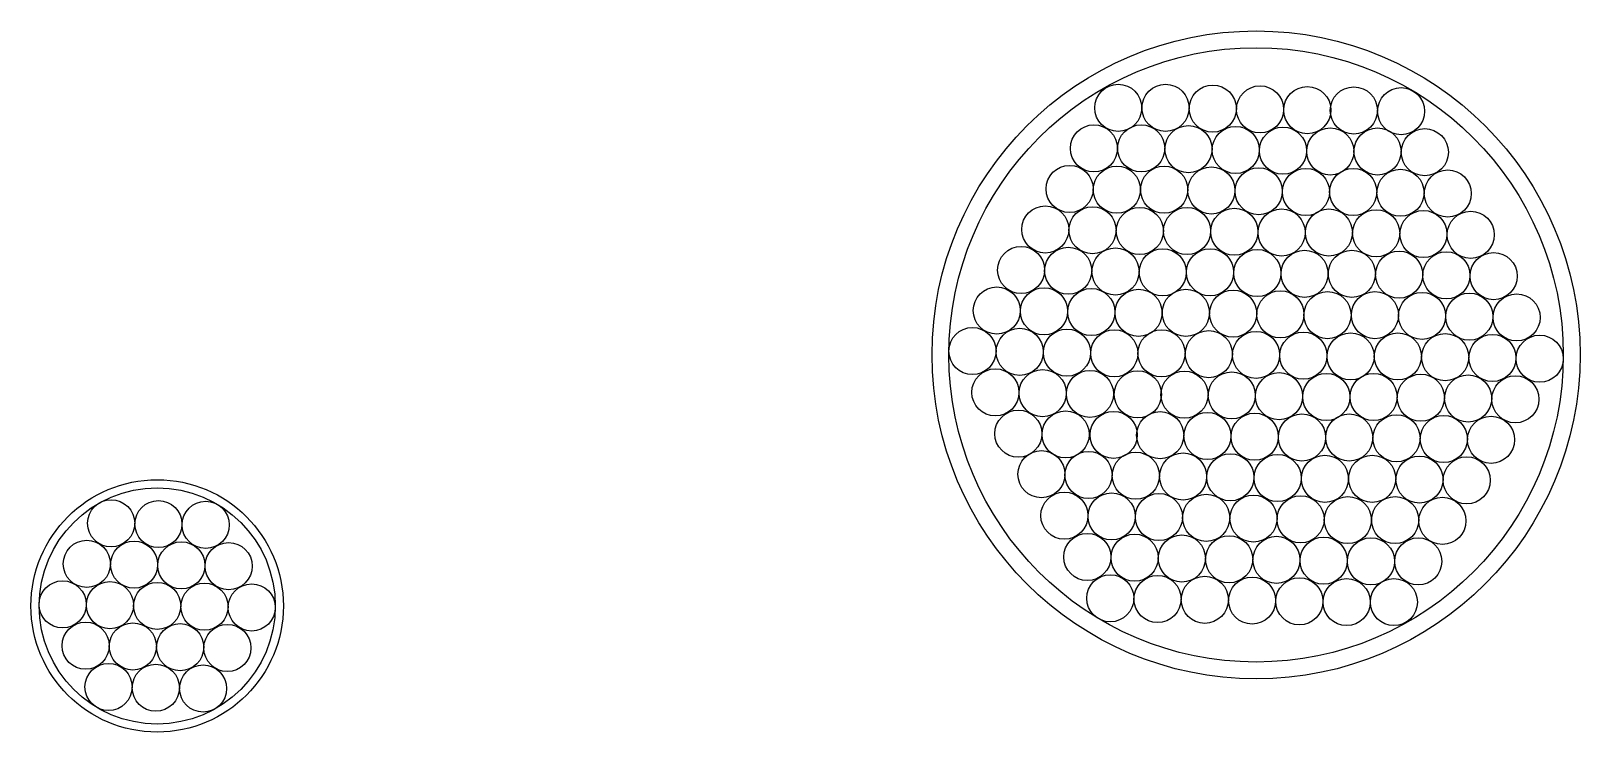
# Model space of a CAD drawing. Header units: inches. Extents: x 14 to 115, y 9 to 55.
import ezdxf

# ---------------------------------------------------------------- set-up
doc = ezdxf.new("R2010")
doc.units = ezdxf.units.IN
doc.header["$MEASUREMENT"] = 0

msp = doc.modelspace()

# ---------------------------------------------------------------- linework, layer by layer
for centre, radius in [((94.05, 33.7), 21.18), ((94.05, 33.7), 20.08), ((85.04, 49.85), 1.54), ((88.13, 49.85), 1.54), ((91.22, 49.8), 1.54), ((94.31, 49.75), 1.54), ((97.4, 49.7), 1.54), ((100.44, 49.68), 1.54), ((103.53, 49.63), 1.54), ((83.45, 47.2), 1.54), ((86.54, 47.2), 1.54), ((89.63, 47.15), 1.54), ((92.72, 47.1), 1.54), ((95.81, 47.05), 1.54), ((98.9, 47), 1.54), ((101.99, 47), 1.54), ((105.08, 46.95), 1.54), ((81.86, 44.55), 1.54), ((84.95, 44.5), 1.54), ((88.04, 44.5), 1.54), ((91.13, 44.45), 1.54), ((94.22, 44.4), 1.54), ((97.31, 44.35), 1.54), ((100.4, 44.35), 1.54), ((103.49, 44.3), 1.54), ((106.58, 44.25), 1.54), ((80.27, 41.9), 1.54), ((83.36, 41.85), 1.54), ((86.45, 41.8), 1.54), ((89.54, 41.8), 1.54), ((92.63, 41.75), 1.54), ((95.72, 41.7), 1.54), ((98.81, 41.7), 1.54), ((101.9, 41.65), 1.54), ((104.99, 41.6), 1.54), ((108.08, 41.55), 1.54), ((78.69, 39.25), 1.54), ((81.77, 39.2), 1.54), ((84.86, 39.15), 1.54), ((87.95, 39.1), 1.54), ((91.04, 39.1), 1.54), ((94.13, 39.05), 1.54), ((97.22, 39), 1.54), ((100.31, 39), 1.54), ((103.4, 38.95), 1.54), ((106.49, 38.9), 1.54), ((109.58, 38.85), 1.54), ((77.1, 36.6), 1.54), ((80.19, 36.55), 1.54), ((83.28, 36.5), 1.54), ((86.37, 36.45), 1.54), ((89.46, 36.45), 1.54), ((92.55, 36.4), 1.54), ((95.64, 36.35), 1.54), ((98.72, 36.3), 1.54), ((101.82, 36.3), 1.54), ((104.9, 36.25), 1.54), ((107.99, 36.2), 1.54), ((111.08, 36.15), 1.54), ((75.51, 33.95), 1.54), ((78.6, 33.9), 1.54), ((78.6, 33.9), 1.54), ((81.69, 33.85), 1.54), ((84.78, 33.8), 1.54), ((87.87, 33.8), 1.54), ((90.96, 33.75), 1.54), ((94.05, 33.7), 1.54), ((97.14, 33.65), 1.54), ((100.23, 33.6), 1.54), ((103.32, 33.6), 1.54), ((106.41, 33.55), 1.54), ((109.5, 33.5), 1.54), ((112.59, 33.45), 1.54), ((77.01, 31.25), 1.54), ((80.1, 31.2), 1.54), ((83.19, 31.15), 1.54), ((86.32, 31.12), 1.54), ((89.37, 31.1), 1.54), ((92.46, 31.05), 1.54), ((95.55, 31), 1.54), ((98.64, 30.95), 1.54), ((101.73, 30.95), 1.54), ((104.82, 30.9), 1.54), ((107.91, 30.85), 1.54), ((111, 30.8), 1.54), ((78.51, 28.55), 1.54), ((81.6, 28.5), 1.54), ((84.74, 28.47), 1.54), ((87.78, 28.45), 1.54), ((90.87, 28.4), 1.54), ((93.96, 28.35), 1.54), ((97.05, 28.3), 1.54), ((100.14, 28.3), 1.54), ((103.23, 28.25), 1.54), ((106.32, 28.2), 1.54), ((109.41, 28.15), 1.54), ((80.02, 25.9), 1.54), ((83.1, 25.85), 1.54), ((86.19, 25.8), 1.54), ((89.28, 25.75), 1.54), ((92.37, 25.7), 1.54), ((95.46, 25.65), 1.54), ((98.55, 25.6), 1.54), ((101.64, 25.6), 1.54), ((104.73, 25.55), 1.54), ((107.82, 25.5), 1.54), ((22.22, 17.29), 8.25), ((22.22, 17.29), 7.72), ((81.52, 23.19), 1.54), ((84.61, 23.14), 1.54), ((87.7, 23.1), 1.54), ((90.79, 23.05), 1.54), ((93.88, 23), 1.54), ((96.96, 22.95), 1.54), ((100.05, 22.9), 1.54), ((103.14, 22.9), 1.54), ((106.23, 22.85), 1.54), ((19.21, 22.69), 1.54), ((22.3, 22.64), 1.54), ((25.39, 22.59), 1.54), ((17.62, 20.04), 1.54), ((20.71, 19.99), 1.54), ((23.8, 19.94), 1.54), ((26.89, 19.89), 1.54), ((83.02, 20.49), 1.54), ((86.11, 20.44), 1.54), ((89.2, 20.39), 1.54), ((92.29, 20.34), 1.54), ((95.38, 20.3), 1.54), ((98.47, 20.25), 1.54), ((101.56, 20.2), 1.54), ((104.65, 20.2), 1.54), ((84.52, 17.79), 1.54), ((87.61, 17.74), 1.54), ((90.7, 17.69), 1.54), ((16.04, 17.39), 1.54), ((19.13, 17.34), 1.54), ((22.22, 17.29), 1.54), ((25.31, 17.24), 1.54), ((28.4, 17.19), 1.54), ((93.79, 17.64), 1.54), ((96.88, 17.59), 1.54), ((99.97, 17.54), 1.54), ((103.06, 17.54), 1.54), ((17.54, 14.69), 1.54), ((20.63, 14.64), 1.54), ((23.72, 14.59), 1.54), ((26.81, 14.54), 1.54), ((19.04, 11.99), 1.54), ((22.13, 11.94), 1.54), ((25.22, 11.89), 1.54)]:
    msp.add_circle(centre, radius)

doc.saveas('drawing.dxf')
